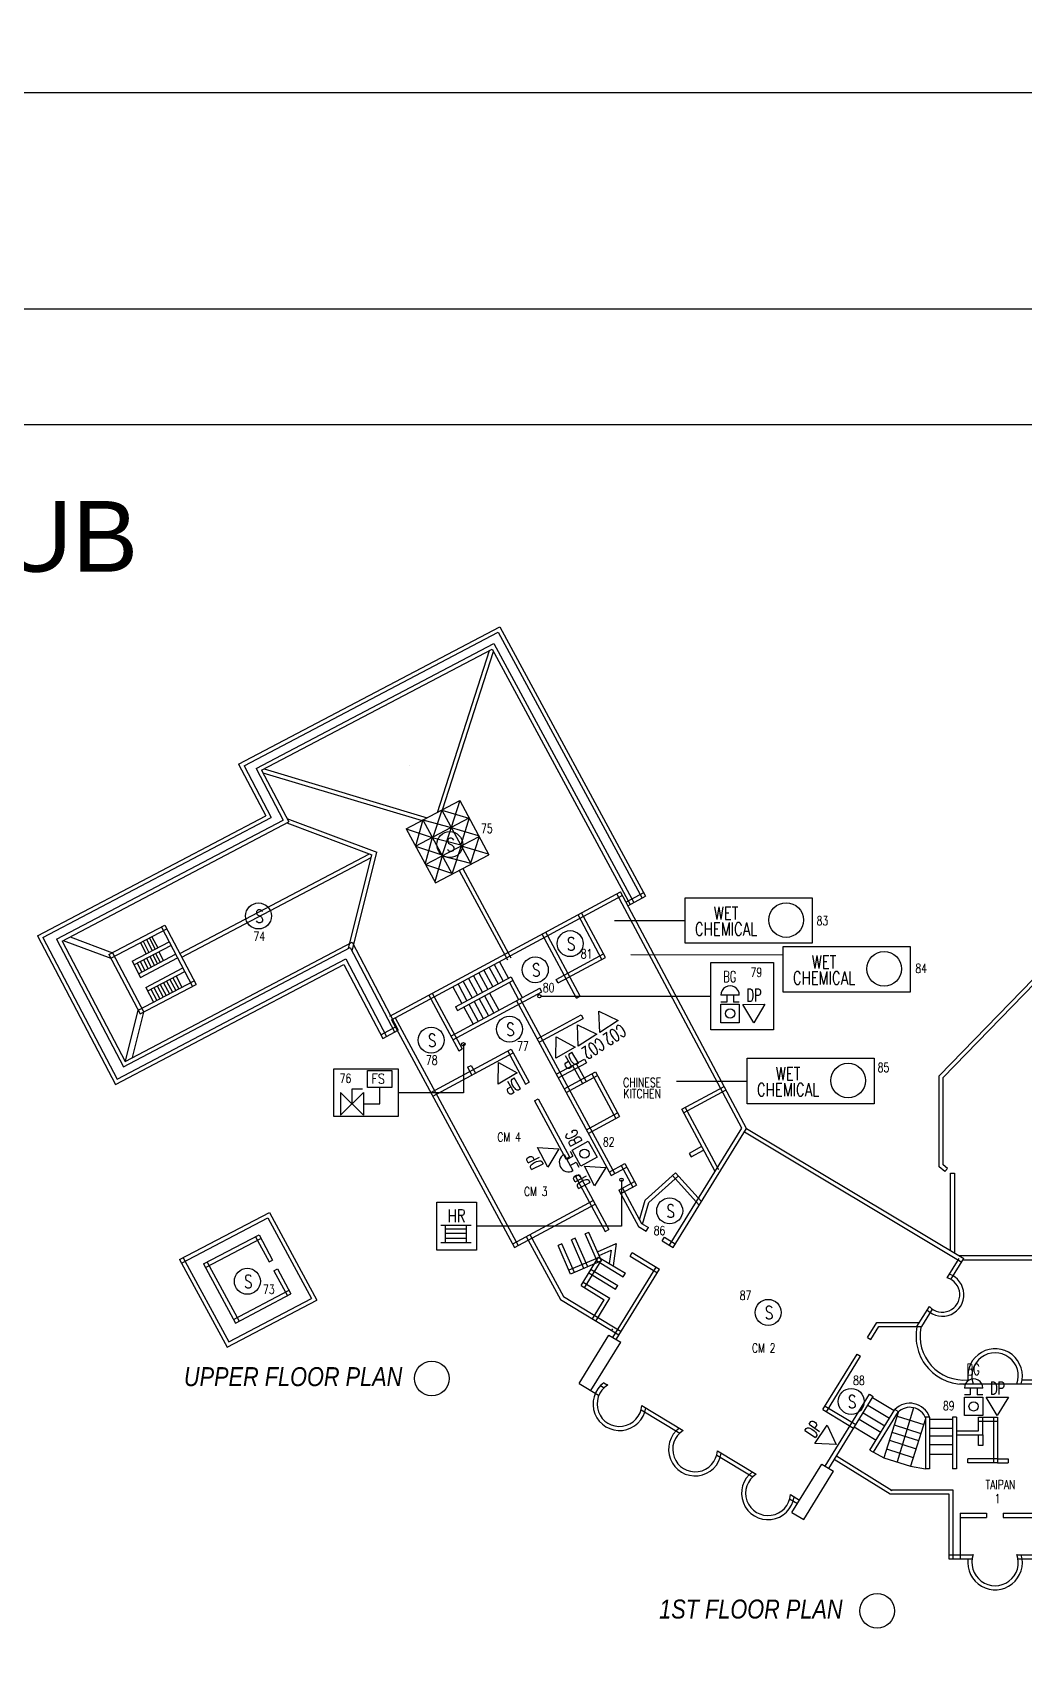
# Model space of a CAD drawing. Extents: x -2888 to 8486, y -2377 to 1555.
# Drawn here: x 7134.9 to 7306.4, y -17.3 to 263.6 of the extents above; entities that cross this region are included whole.
import ezdxf
from ezdxf.enums import TextEntityAlignment as Align

# ---------------------------------------------------------------- set-up
doc = ezdxf.new("R2010")
doc.units = 0
doc.layers.get('0').update_dxf_attribs({"linetype": 'CONTINUOUS'})
doc.layers.get('DEFPOINTS').update_dxf_attribs({"linetype": 'CONTINUOUS'})
for name, color, linetype in [('BUILD', 8, 'CONTINUOUS'), ('FAPOINT', 1, 'CONTINUOUS'), ('FF_GRID_LINE', 8, 'CONTINUOUS'), ('MIMIC_SIZE', 7, 'CONTINUOUS'), ('TEXT', 8, 'CONTINUOUS'), ('TXT4', 8, 'CONTINUOUS')]:
    doc.layers.add(name, color=color, linetype=linetype)
doc.styles.add('ARIAL', font='arial.ttf')
doc.styles.add('ARIAL_NARROW_ITALIC', font='ARIALNI.TTF')
doc.styles.add('BADAI', font='romans.shx', dxfattribs={"width": 0.65})
doc.styles.add('PLOT02__REVB$0$NARROW', font='SIMPLEX', dxfattribs={"width": 0.75})
doc.styles.add('ROMANS', font='ROMANS.SHX', dxfattribs={"width": 0.8})
doc.styles.get("Standard").update_dxf_attribs({"font": 'arial.ttf'})
doc.dimstyles.get("Standard").update_dxf_attribs({"dimtxt": 0.18, "dimasz": 0.18, "dimexe": 0.18, "dimexo": 0.0625, "dimgap": 0.09, "dimtad": 0, "dimtih": 1, "dimtoh": 1, "dimzin": 0, "dimcen": 0.09, "dimazin": 3, "dimtfac": 1, "dimtofl": 0, "dimtmove": 0, "dimatfit": 3})

# ---------------------------------------------------------------- blocks, each defined once
blk = doc.blocks.new('D-433-1_MIMIC_SIZE_900_X_1')
at = {"layer": 'MIMIC_SIZE'}
for points in [[(3.62, 53.07), (868.62, 53.07), (868.62, 478.07), (3.62, 478.07)], [(23.62, 73.07), (848.62, 73.07), (848.62, 458.07), (23.62, 458.07)]]:
    blk.add_lwpolyline(points, close=True, dxfattribs=at)
blk = doc.blocks.new('*D64')
at = {"layer": 'DEFPOINTS', "color": 0}
for p in [(7487.73, 253.12), (6622.73, 215.68), (7487.73, 215.68)]:
    blk.add_point(p, dxfattribs=at)
at = {"layer": 'MIMIC_SIZE', "color": 0}
for p, q in [((6622.73, 215.75), (6622.73, 253.3)), ((6622.91, 253.12), (6998.11, 253.12)), ((7487.55, 253.12), (7112.36, 253.12)), ((7487.73, 215.75), (7487.73, 253.3))]:
    blk.add_line(p, q, dxfattribs=at)
for points in [[(6622.91, 253.15), (6622.91, 253.09), (6622.73, 253.12)], [(7487.55, 253.09), (7487.55, 253.15), (7487.73, 253.12)]]:
    blk.add_solid(points, dxfattribs=at)
blk.add_text('865.0000', height=20, dxfattribs=at).set_placement((6997.07, 243.29))

msp = doc.modelspace()

# ---------------------------------------------------------------- linework, layer by layer
at = {"color": 1}
for p, q in [((7255.027, 95.826), (7254.032, 95.827)), ((7257.215, 97.017), (7254.034, 97.02)), ((7255.028, 97.019), (7255.027, 95.826)), ((7256.221, 97.018), (7256.22, 95.825)), ((7257.214, 95.824), (7256.22, 95.825)), ((7232.891, 94.254), (7236.228, 92.646)), ((7233.043, 90.541), (7232.891, 94.254)), ((7254.029, 92.248), (7254.032, 95.429)), ((7254.032, 95.429), (7257.214, 95.426)), ((7257.214, 95.426), (7257.21, 92.245)), ((7257.826, 95.424), (7261.644, 95.435)), ((7259.731, 92.248), (7257.826, 95.424)), ((7261.644, 95.435), (7259.731, 92.248)), ((7229.193, 91.887), (7232.53, 90.279)), ((7229.345, 88.173), (7229.193, 91.887)), ((7232.53, 90.279), (7229.345, 88.173)), ((7236.228, 92.646), (7233.043, 90.541)), ((7225.479, 86.082), (7225.536, 89.798)), ((7228.777, 88.006), (7225.479, 86.082)), ((7225.536, 89.798), (7228.777, 88.006)), ((7215.477, 81.634), (7215.534, 85.35)), ((7215.534, 85.35), (7218.775, 83.558)), ((7218.775, 83.558), (7215.477, 81.634)), ((7188.191, 76.263), (7192.178, 80.183)), ((7192.178, 76.263), (7188.191, 80.163)), ((7188.191, 80.163), (7188.191, 76.263)), ((7190.179, 80.78), (7191.978, 80.78)), ((7190.179, 78.218), (7190.179, 80.78)), ((7192.178, 80.183), (7192.178, 76.263)), ((7194.968, 78.226), (7194.968, 81.043)), ((7192.178, 78.226), (7194.968, 78.226)), ((7224.059, 67.278), (7222.291, 70.662)), ((7222.291, 70.662), (7226, 70.433)), ((7226, 70.433), (7224.059, 67.278)), ((7228.261, 70.2), (7231.04, 71.749)), ((7226.871, 69.425), (7228.421, 66.646)), ((7227.356, 68.557), (7228.398, 69.138)), ((7227.914, 70.006), (7228.398, 69.138)), ((7227.936, 67.515), (7228.979, 68.096)), ((7229.81, 67.421), (7228.261, 70.2)), ((7228.979, 68.096), (7229.463, 67.227)), ((7232.589, 68.97), (7229.81, 67.421)), ((7232.175, 64.041), (7230.407, 67.425)), ((7230.407, 67.425), (7234.116, 67.196)), ((7234.116, 67.196), (7232.175, 64.041)), ((7299.352, 29.029), (7296.171, 29.033)), ((7297.165, 29.032), (7297.164, 27.839)), ((7298.358, 29.03), (7298.357, 27.837)), ((7296.166, 24.26), (7296.169, 27.442)), ((7297.164, 27.839), (7296.169, 27.84)), ((7296.169, 27.442), (7299.351, 27.439)), ((7299.351, 27.836), (7298.357, 27.837)), ((7299.351, 27.439), (7299.347, 24.257)), ((7299.963, 27.437), (7303.781, 27.447)), ((7301.869, 24.26), (7299.963, 27.437)), ((7303.781, 27.447), (7301.869, 24.26)), ((7270.279, 19.459), (7272.417, 22.622)), ((7272.417, 22.622), (7273.977, 19.249)), ((7273.977, 19.249), (7270.279, 19.459))]:
    msp.add_line(p, q, dxfattribs=at)
for points in [[(7252.274, 102.649), (7263.101, 102.649), (7263.101, 91.008), (7252.274, 91.008)], [(7187.032, 84.275), (7198.147, 84.275), (7198.147, 75.991), (7187.032, 75.991)], [(7192.84, 81.043), (7192.84, 83.989), (7197.095, 83.989), (7197.095, 81.043)], [(7204.848, 61.193), (7211.706, 61.193), (7211.706, 52.909), (7204.848, 52.909)]]:
    msp.add_lwpolyline(points, close=True, dxfattribs=at)
at = {"color": 1, "linetype": 'BYBLOCK'}
for centre, radius in [((7207.102, 123.067), 2.25), ((7173.991, 110.711), 2.25), ((7265.321, 110.015), 3), ((7227.945, 105.926), 2.25), ((7282.272, 101.565), 3), ((7221.898, 101.404), 2.25), ((7222.612, 96.828), 0.299), ((7217.438, 91.125), 2.25), ((7203.875, 89.232), 2.25), ((7209.447, 88.509), 0.299), ((7276.051, 82.23), 3), ((7236.83, 65.076), 0.299), ((7245.159, 59.693), 2.25), ((7172.062, 47.5), 2.25), ((7262.203, 42.121), 2.25), ((7203.983, 30.689), 3), ((7276.577, 26.717), 2.25), ((7281.072, -9.524), 3)]:
    msp.add_circle(centre, radius, dxfattribs=at)
at = {"color": 1}
for centre in [(7255.621, 93.837), (7230.425, 69.585), (7297.758, 25.85)]:
    msp.add_circle(centre, 0.795, dxfattribs=at)
for centre, start, end in [((7255.625, 97.018), 359.93967, 179.93967), ((7227.646, 68.036), 119.13833, 299.13833), ((7297.762, 29.031), 359.93967, 179.93967)]:
    msp.add_arc(centre, 1.591, start, end, dxfattribs=at)
at = {"layer": 'FAPOINT', "color": 1, "linetype": 'BYBLOCK'}
for p, q in [((7205.564, 57.186), (7210.822, 57.186)), ((7206.346, 54.215), (7206.346, 57.186)), ((7206.346, 56.576), (7209.972, 56.576)), ((7209.972, 54.215), (7209.972, 57.186)), ((7205.564, 54.215), (7210.822, 54.215)), ((7206.346, 55.81), (7209.972, 55.81)), ((7206.346, 54.982), (7209.972, 54.982))]:
    msp.add_line(p, q, dxfattribs=at)
at = {"layer": 'FF_GRID_LINE', "color": 1}
for p, q in [((7257.21, 92.245), (7254.029, 92.248)), ((7231.04, 71.749), (7232.589, 68.97)), ((7299.347, 24.257), (7296.166, 24.26))]:
    msp.add_line(p, q, dxfattribs=at)
at = {"layer": 'MIMIC_SIZE', "color": 0}
for p, q in [((7170.552, 136.992), (7215.779, 160.771)), ((7215.779, 160.771), (7241.004, 114.132)), ((7171.508, 136.695), (7215.489, 159.819)), ((7173.581, 136.24), (7214.703, 157.861)), ((7214.703, 157.861), (7238.954, 113.024)), ((7215.489, 159.819), (7240.382, 113.795)), ((7174.536, 135.942), (7214.414, 156.909)), ((7204.955, 128.637), (7213.966, 156.674)), ((7205.85, 129.108), (7214.647, 156.478)), ((7214.414, 156.909), (7238.332, 112.687)), ((7170.552, 136.992), (7175.246, 128.063)), ((7171.508, 136.695), (7176.202, 127.766)), ((7173.581, 136.24), (7178.275, 127.311)), ((7174.536, 135.942), (7179.231, 127.014)), ((7174.767, 135.504), (7202.294, 127.238)), ((7174.984, 136.178), (7203.188, 127.708)), ((7200.195, 136.752), (7200.195, 136.752)), ((7199.567, 125.805), (7208.819, 130.669)), ((7208.819, 130.669), (7207.362, 126.048)), ((7208.819, 130.669), (7213.885, 121.302)), ((7135.714, 107.278), (7175.246, 128.063)), ((7136.669, 106.981), (7176.202, 127.766)), ((7139.033, 106.678), (7178.275, 127.311)), ((7139.988, 106.381), (7179.231, 127.014)), ((7178.915, 126.848), (7193.619, 121.312)), ((7178.922, 127.602), (7194.457, 121.753)), ((7201.19, 122.803), (7210.442, 127.668)), ((7202.453, 127.322), (7201.19, 122.803)), ((7202.453, 127.322), (7207.519, 117.955)), ((7202.453, 127.322), (7207.362, 126.048)), ((7205.739, 129.049), (7204.173, 124.289)), ((7205.739, 129.049), (7210.805, 119.683)), ((7205.739, 129.049), (7210.399, 127.645)), ((7210.442, 127.668), (7208.985, 123.047)), ((7199.567, 125.805), (7204.633, 116.438)), ((7199.567, 125.805), (7204.076, 124.321)), ((7204.076, 124.321), (7202.814, 119.802)), ((7202.914, 119.616), (7212.166, 124.48)), ((7204.076, 124.321), (7208.985, 123.047)), ((7207.362, 126.048), (7205.796, 121.288)), ((7207.362, 126.048), (7212.023, 124.644)), ((7212.166, 124.48), (7210.709, 119.86)), ((7160.382, 104.218), (7193.197, 121.471)), ((7160.711, 103.591), (7193.5, 120.831)), ((7189.597, 105.064), (7193.619, 121.312)), ((7190.222, 104.642), (7194.457, 121.753)), ((7201.19, 122.803), (7205.7, 121.32)), ((7205.8, 121.133), (7204.537, 116.615)), ((7204.633, 116.438), (7213.885, 121.302)), ((7205.8, 121.133), (7210.709, 119.86)), ((7209.086, 122.861), (7207.52, 118.101)), ((7209.086, 122.861), (7213.747, 121.457)), ((7202.914, 119.616), (7207.424, 118.132)), ((7208.711, 118.582), (7217.073, 103.123)), ((7209.338, 118.912), (7217.695, 103.46)), ((7196.696, 93.353), (7236.621, 114.883)), ((7197.032, 92.73), (7236.954, 114.259)), ((7257.665, 73.993), (7235.998, 114.547)), ((7258.482, 73.968), (7236.621, 114.883)), ((7237.581, 113.086), (7240.668, 114.755)), ((7237.915, 112.461), (7241.004, 114.132)), ((7233.426, 103.212), (7229.299, 110.935)), ((7234.049, 103.548), (7229.922, 111.271)), ((7135.714, 107.278), (7149.25, 81.532)), ((7136.669, 106.981), (7149.547, 82.488)), ((7141.388, 107.117), (7148.736, 104.351)), ((7148.11, 104.022), (7157.805, 109.119)), ((7148.439, 103.395), (7158.134, 108.492)), ((7155.11, 106.903), (7156.115, 104.991)), ((7155.54, 107.128), (7156.544, 105.217)), ((7157.178, 108.79), (7162.571, 98.533)), ((7157.805, 109.119), (7163.197, 98.862)), ((7229.033, 96.487), (7223.1, 107.592)), ((7229.656, 96.823), (7223.723, 107.928)), ((7139.033, 106.678), (7150.637, 84.606)), ((7139.988, 106.381), (7150.934, 85.562)), ((7140.205, 106.495), (7148.439, 103.395)), ((7148.11, 104.022), (7153.502, 93.765)), ((7148.736, 104.351), (7154.129, 94.094)), ((7150.637, 84.606), (7189.88, 105.239)), ((7150.934, 85.562), (7190.177, 106.195)), ((7152.107, 102.884), (7158.513, 106.252)), ((7152.437, 102.258), (7158.842, 105.625)), ((7153.243, 100.724), (7159.649, 104.091)), ((7153.574, 106.095), (7154.578, 104.183)), ((7154.026, 106.332), (7155.031, 104.421)), ((7154.589, 106.628), (7155.594, 104.717)), ((7155.712, 103.98), (7156.518, 102.446)), ((7156.185, 104.229), (7156.992, 102.694)), ((7156.731, 104.516), (7157.538, 102.981)), ((7189.88, 105.239), (7197.555, 90.64)), ((7190.177, 106.195), (7198.178, 90.976)), ((7225.513, 99.749), (7233.715, 104.172)), ((7149.25, 81.532), (7188.783, 102.317)), ((7149.547, 82.488), (7189.08, 103.273)), ((7152.107, 102.884), (7153.573, 100.097)), ((7152.983, 102.545), (7153.789, 101.011)), ((7153.529, 102.832), (7154.335, 101.298)), ((7153.573, 100.097), (7159.978, 103.465)), ((7154.074, 103.119), (7154.881, 101.585)), ((7154.484, 98.365), (7160.889, 101.732)), ((7154.62, 103.406), (7155.427, 101.872)), ((7154.813, 97.738), (7161.218, 101.106)), ((7155.166, 103.693), (7155.973, 102.159)), ((7188.783, 102.317), (7195.504, 89.534)), ((7189.08, 103.273), (7196.127, 89.87)), ((7213.003, 101.34), (7214.561, 98.46)), ((7213.898, 101.826), (7215.455, 98.946)), ((7214.794, 102.309), (7216.351, 99.429)), ((7215.69, 102.792), (7217.247, 99.912)), ((7225.847, 99.124), (7234.049, 103.548)), ((7153.173, 94.391), (7162.868, 99.489)), ((7153.502, 93.765), (7163.197, 98.862)), ((7154.484, 98.365), (7155.837, 95.792)), ((7155.905, 98.312), (7156.928, 96.366)), ((7156.451, 98.599), (7157.474, 96.653)), ((7156.997, 98.886), (7158.02, 96.94)), ((7157.543, 99.173), (7158.566, 97.227)), ((7158.089, 99.46), (7159.112, 97.514)), ((7158.635, 99.747), (7159.658, 97.801)), ((7159.181, 100.034), (7160.204, 98.088)), ((7159.726, 100.321), (7160.75, 98.375)), ((7207.627, 98.444), (7209.184, 95.564)), ((7208.108, 94.983), (7217.705, 100.159)), ((7208.445, 94.361), (7218.042, 99.536)), ((7208.523, 98.927), (7210.08, 96.047)), ((7209.422, 99.404), (7210.979, 96.524)), ((7210.315, 99.893), (7211.872, 97.013)), ((7211.213, 100.372), (7212.77, 97.492)), ((7212.106, 100.859), (7213.664, 97.979)), ((7217.419, 99.2), (7219.017, 96.245)), ((7217.705, 100.159), (7218.042, 99.536)), ((7218.042, 99.536), (7219.64, 96.581)), ((7225.847, 99.124), (7225.513, 99.749)), ((7291.808, 83.069), (7308.106, 99.842)), ((7292.516, 82.782), (7308.405, 99.135)), ((7155.359, 98.025), (7156.382, 96.079)), ((7203.451, 96.996), (7208.649, 87.383)), ((7204.074, 97.332), (7209.272, 87.719)), ((7207.279, 89.916), (7222.697, 98.23)), ((7207.616, 89.293), (7223.031, 97.606)), ((7211.308, 95.91), (7212.906, 92.955)), ((7212.204, 96.393), (7213.802, 93.438)), ((7213.1, 96.876), (7214.698, 93.921)), ((7213.998, 97.356), (7215.596, 94.4)), ((7218.655, 96.05), (7235.022, 65.78)), ((7219.278, 96.386), (7235.645, 66.116)), ((7223.031, 97.606), (7222.697, 98.23)), ((7229.033, 96.487), (7229.656, 96.823)), ((7150.996, 85.594), (7153.173, 94.391)), ((7152.179, 86.217), (7154.129, 94.094)), ((7197.032, 92.73), (7218.323, 53.354)), ((7197.655, 93.067), (7218.946, 53.69)), ((7208.108, 94.983), (7208.445, 94.361)), ((7209.521, 94.935), (7211.119, 91.98)), ((7210.412, 95.427), (7212.01, 92.472)), ((7222.209, 89.477), (7229.865, 93.606)), ((7222.546, 88.854), (7230.202, 92.983)), ((7229.865, 93.606), (7230.202, 92.983)), ((7195.175, 90.16), (7197.849, 91.602)), ((7195.504, 89.534), (7198.178, 90.976)), ((7203.827, 80.164), (7217.752, 87.674)), ((7208.649, 87.383), (7209.272, 87.719)), ((7217.129, 87.338), (7220.23, 81.604)), ((7217.752, 87.674), (7220.852, 81.94)), ((7204.163, 79.541), (7218.089, 87.051)), ((7210.193, 84.528), (7210.816, 84.864)), ((7210.193, 84.528), (7210.919, 83.184)), ((7210.816, 84.864), (7211.542, 83.52)), ((7225.536, 83.324), (7230.405, 85.949)), ((7225.873, 82.701), (7230.742, 85.327)), ((7228.369, 84.851), (7230.065, 81.714)), ((7228.992, 85.187), (7230.688, 82.049)), ((7230.405, 85.949), (7230.742, 85.327)), ((7220.23, 81.604), (7220.852, 81.94)), ((7226.896, 80.809), (7232.313, 83.73)), ((7227.233, 80.186), (7232.65, 83.107)), ((7231.69, 83.394), (7235.867, 75.669)), ((7232.313, 83.73), (7236.49, 76.005)), ((7291.808, 67.328), (7291.808, 83.069)), ((7292.516, 67.652), (7292.516, 82.782)), ((7221.79, 78.717), (7222.413, 79.054)), ((7221.79, 78.717), (7227.201, 68.711)), ((7222.413, 79.054), (7227.823, 69.048)), ((7247.238, 77.292), (7254.603, 81.227)), ((7247.571, 76.667), (7254.937, 80.603)), ((7230.736, 73.707), (7236.153, 76.628)), ((7231.073, 73.084), (7236.49, 76.005)), ((7253.018, 66.474), (7247.238, 77.292)), ((7253.642, 66.808), (7247.862, 77.625)), ((7245.147, 53.741), (7257.665, 73.993)), ((7245.753, 53.375), (7258.482, 73.968)), ((7258.118, 73.361), (7295.701, 50.828)), ((7258.482, 73.968), (7296.073, 51.43)), ((7250.686, 70.838), (7248.515, 69.638)), ((7227.201, 68.711), (7227.823, 69.048)), ((7234.686, 66.402), (7237.382, 67.857)), ((7236.759, 67.521), (7238.78, 63.784)), ((7237.382, 67.857), (7239.403, 64.12)), ((7248.515, 69.638), (7248.857, 69.019)), ((7248.857, 69.019), (7251.036, 70.183)), ((7293.258, 67.013), (7292.516, 67.652)), ((7228.873, 65.617), (7229.496, 65.954)), ((7228.873, 65.617), (7234.002, 56.132)), ((7229.496, 65.954), (7234.625, 56.468)), ((7235.022, 65.78), (7237.719, 67.234)), ((7236.37, 63.288), (7239.066, 64.742)), ((7240.911, 61.519), (7246.184, 66.289)), ((7241.535, 61.13), (7246.659, 65.764)), ((7245.659, 65.814), (7250.283, 60.703)), ((7246.184, 66.289), (7250.67, 61.33)), ((7292.796, 66.477), (7291.808, 67.328)), ((7293.258, 67.013), (7292.796, 66.477)), ((7293.751, 52.822), (7293.751, 66.238)), ((7293.751, 66.238), (7294.459, 66.238)), ((7294.459, 66.238), (7294.459, 52.398)), ((7236.37, 63.288), (7239.78, 56.982)), ((7236.706, 62.666), (7239.403, 64.12)), ((7236.993, 63.624), (7240.31, 57.488)), ((7160.344, 51.254), (7175.904, 59.435)), ((7175.904, 59.435), (7184.11, 44.258)), ((7217.987, 53.977), (7231.912, 61.486)), ((7218.323, 53.354), (7232.249, 60.863)), ((7239.944, 58.165), (7240.911, 61.519)), ((7240.46, 57.398), (7241.535, 61.13)), ((7160.681, 50.631), (7175.614, 58.483)), ((7175.614, 58.483), (7183.147, 44.551)), ((7234.002, 56.132), (7234.625, 56.468)), ((7239.78, 56.982), (7241.102, 56.183)), ((7240.31, 57.488), (7241.474, 56.785)), ((7241.102, 56.183), (7241.474, 56.785)), ((7164.485, 50.502), (7174.081, 55.547)), ((7164.821, 49.879), (7174.418, 54.924)), ((7173.454, 55.218), (7175.817, 50.848)), ((7174.081, 55.547), (7176.444, 51.177)), ((7220.342, 55.247), (7226.239, 44.34)), ((7220.965, 55.582), (7226.77, 44.847)), ((7226.504, 53.986), (7225.853, 53.71)), ((7228.017, 48.753), (7225.853, 53.71)), ((7228.668, 49.03), (7226.504, 53.986)), ((7228.809, 54.964), (7228.157, 54.687)), ((7230.322, 49.731), (7228.157, 54.687)), ((7230.973, 50.008), (7228.809, 54.964)), ((7231.185, 55.972), (7230.533, 55.695)), ((7232.697, 50.739), (7230.533, 55.695)), ((7233.349, 51.016), (7231.185, 55.972)), ((7232.655, 52.605), (7235.926, 54.047)), ((7235.926, 54.047), (7235.372, 50.165)), ((7243.87, 54.513), (7244.242, 55.115)), ((7243.87, 54.513), (7245.753, 53.375)), ((7244.242, 55.115), (7246.126, 53.977)), ((7160.344, 51.254), (7168.55, 36.077)), ((7160.971, 51.583), (7168.84, 37.029)), ((7165.111, 50.831), (7170.642, 40.603)), ((7175.817, 50.848), (7176.444, 51.177)), ((7233.066, 51.664), (7227.733, 49.402)), ((7233.349, 51.016), (7228.017, 48.753)), ((7229.82, 46.751), (7232.866, 51.678)), ((7230.426, 46.385), (7233.472, 51.312)), ((7232.494, 51.076), (7237.123, 48.281)), ((7232.866, 51.678), (7237.495, 48.883)), ((7232.94, 51.958), (7235.045, 52.885)), ((7235.045, 52.885), (7234.713, 50.563)), ((7238.296, 51.857), (7238.668, 52.459)), ((7238.296, 51.857), (7243.043, 48.991)), ((7238.668, 52.459), (7243.415, 49.593)), ((7293.188, 48.108), (7295.257, 51.456)), ((7293.847, 47.829), (7296.073, 51.43)), ((7336.227, 51.884), (7295.315, 51.884)), ((7335.625, 51.176), (7295.917, 51.176)), ((7164.485, 50.502), (7170.015, 40.273)), ((7176.634, 49.337), (7177.261, 49.666)), ((7176.634, 49.337), (7178.985, 44.989)), ((7177.261, 49.666), (7179.611, 45.319)), ((7231.177, 48.946), (7235.807, 46.151)), ((7231.549, 49.548), (7236.179, 46.753)), ((7235.296, 37.803), (7242.81, 49.959)), ((7235.902, 37.437), (7243.415, 49.593)), ((7237.123, 48.281), (7237.495, 48.883)), ((7169.679, 40.896), (7179.275, 45.941)), ((7170.015, 40.273), (7179.611, 45.319)), ((7229.82, 46.751), (7233.844, 44.322)), ((7230.192, 47.353), (7234.822, 44.558)), ((7235.807, 46.151), (7236.179, 46.753)), ((7168.55, 36.077), (7184.11, 44.258)), ((7168.84, 37.029), (7183.147, 44.551)), ((7226.239, 44.34), (7236.383, 38.216)), ((7226.77, 44.847), (7236.756, 38.818)), ((7231.786, 40.992), (7233.844, 44.322)), ((7232.392, 40.626), (7234.822, 44.558)), ((7287.962, 39.653), (7290.113, 43.133)), ((7288.794, 39.653), (7290.657, 42.668)), ((7279.392, 37.78), (7280.987, 40.361)), ((7279.999, 37.416), (7281.381, 39.653)), ((7280.987, 40.361), (7288.399, 40.361)), ((7281.381, 39.653), (7288.794, 39.653)), ((7229.477, 29.845), (7234.641, 38.199)), ((7231.519, 28.612), (7236.682, 36.966)), ((7234.641, 38.199), (7236.682, 36.966)), ((7235.122, 38.977), (7235.31, 39.281)), ((7279.392, 37.78), (7279.999, 37.416)), ((7271.676, 25.298), (7277.603, 34.887)), ((7272.283, 24.934), (7278.21, 34.523)), ((7277.603, 34.887), (7278.21, 34.523)), ((7229.477, 29.845), (7232.853, 27.807)), ((7233.197, 29.472), (7233.825, 29.096)), ((7233.76, 29.96), (7234.43, 29.558)), ((7295.343, 29.736), (7337.104, 29.736)), ((7306.169, 30.444), (7337.104, 30.444)), ((7240.338, 26.016), (7247.515, 21.713)), ((7271.676, 25.298), (7276.991, 22.111)), ((7272.049, 25.9), (7277.363, 22.714)), ((7272.074, 15.502), (7279.765, 27.945)), ((7272.681, 15.138), (7280.372, 27.581)), ((7279.432, 26.061), (7283.208, 23.797)), ((7279.765, 27.945), (7280.372, 27.581)), ((7279.794, 18.273), (7284.148, 25.317)), ((7280.264, 27.406), (7284.04, 25.142)), ((7284.148, 25.317), (7284.755, 24.953)), ((7287.353, 25.633), (7284.535, 16.25)), ((7240.215, 25.264), (7246.91, 21.25)), ((7277.941, 23.648), (7281.717, 21.384)), ((7278.627, 24.758), (7282.403, 22.494)), ((7280.421, 17.941), (7284.755, 24.953)), ((7284.755, 24.953), (7282.229, 16.98)), ((7284.027, 22.655), (7288.639, 21.194)), ((7284.514, 24.193), (7289.126, 22.732)), ((7289.427, 23.68), (7286.841, 15.519)), ((7289.427, 24.01), (7289.427, 15.054)), ((7290.135, 24.01), (7289.427, 24.01)), ((7290.135, 24.01), (7290.135, 15.054)), ((7290.135, 23.668), (7294.083, 23.668)), ((7294.083, 24.01), (7294.083, 15.054)), ((7294.791, 24.01), (7294.083, 24.01)), ((7294.791, 24.01), (7294.791, 15.054)), ((7298.64, 21.648), (7298.64, 24.01)), ((7298.64, 24.01), (7301.923, 24.01)), ((7298.64, 23.302), (7301.923, 23.302)), ((7299.348, 20.94), (7299.348, 24.01)), ((7301.215, 24.01), (7301.215, 16.103)), ((7301.923, 24.01), (7301.923, 16.103)), ((7277.103, 22.292), (7280.879, 20.028)), ((7283.187, 20.003), (7287.799, 18.542)), ((7283.637, 21.424), (7288.249, 19.963)), ((7290.135, 22.103), (7294.083, 22.103)), ((7290.135, 20.756), (7294.083, 20.756)), ((7294.791, 21.648), (7298.64, 21.648)), ((7294.791, 20.94), (7299.348, 20.94)), ((7298.64, 19.096), (7298.64, 20.94)), ((7299.348, 20.94), (7299.348, 19.096)), ((7253.3, 17.419), (7259.536, 13.68)), ((7253.423, 18.171), (7260.141, 14.143)), ((7274.03, 17.319), (7283.688, 11.332)), ((7279.794, 18.273), (7282.229, 16.98)), ((7282.229, 16.98), (7286.841, 15.519)), ((7282.707, 18.487), (7287.318, 17.025)), ((7290.135, 19.269), (7294.083, 19.269)), ((7290.135, 17.593), (7294.083, 17.593)), ((7299.348, 19.096), (7298.64, 19.096)), ((7266.327, 7.503), (7271.49, 15.857)), ((7268.368, 6.27), (7273.532, 14.624)), ((7271.49, 15.857), (7273.532, 14.624)), ((7273.657, 16.718), (7283.315, 10.73)), ((7286.841, 15.519), (7289.427, 15.054)), ((7290.135, 15.054), (7289.427, 15.054)), ((7294.791, 15.054), (7294.083, 15.054)), ((7301.923, 16.811), (7296.782, 16.811)), ((7296.782, 16.103), (7296.782, 16.811)), ((7301.923, 16.103), (7296.782, 16.103)), ((7301.923, 16.811), (7303.766, 16.811)), ((7301.923, 16.103), (7303.766, 16.103)), ((7303.766, 16.811), (7303.766, 16.103)), ((7283.315, 11.438), (7294.167, 11.438)), ((7294.167, 11.438), (7294.167, -0.525)), ((7265.926, 9.849), (7267.277, 9.04)), ((7266.049, 10.601), (7267.649, 9.642)), ((7283.315, 10.73), (7293.46, 10.73)), ((7293.46, 10.73), (7293.46, -0.525)), ((7266.327, 7.503), (7268.368, 6.27)), ((7295.414, 7.364), (7295.414, -0.525)), ((7295.414, 7.364), (7299.987, 7.364)), ((7295.414, 6.656), (7299.987, 6.656)), ((7299.987, 7.364), (7299.987, 6.656)), ((7302.88, 7.364), (7314.088, 7.364)), ((7302.88, 7.364), (7302.88, 6.656)), ((7302.88, 6.656), (7314.088, 6.656)), ((7293.46, 0.183), (7297.684, 0.183)), ((7305.278, 0.183), (7311.595, 0.183)), ((7293.46, -0.525), (7297.505, -0.525)), ((7305.457, -0.525), (7311.417, -0.525))]:
    msp.add_line(p, q, dxfattribs=at)
at = {"layer": 'MIMIC_SIZE', "color": 1}
for p, q in [((7235.598, 109.939), (7247.845, 109.939)), ((7238.433, 104.049), (7264.796, 103.977)), ((7222.911, 96.828), (7252.274, 96.828)), ((7209.447, 88.509), (7209.447, 80.133)), ((7246.328, 82.154), (7258.576, 82.154)), ((7209.447, 80.133), (7198.147, 80.133)), ((7236.83, 65.076), (7236.83, 57.051)), ((7236.83, 57.051), (7211.706, 57.051))]:
    msp.add_line(p, q, dxfattribs=at)
at = {"layer": 'MIMIC_SIZE', "color": 0}
for points in [[(7247.845, 113.878), (7269.827, 113.878), (7269.827, 105.999), (7247.845, 105.999)], [(7264.796, 105.429), (7286.777, 105.429), (7286.777, 97.549), (7264.796, 97.549)], [(7258.576, 86.094), (7280.557, 86.094), (7280.557, 78.214), (7258.576, 78.214)]]:
    msp.add_lwpolyline(points, close=True, dxfattribs=at)
for centre, radius, start, end in [((7292.342, 45.193), 3.743, 225.73065, 70.82893), ((7292.342, 45.193), 3.036, 222.7382, 73.82138), ((7296.07, 37.982), 8.278, 168.35624, 276.06783), ((7296.07, 37.982), 7.57, 168.35624, 275.48868), ((7301.481, 31.099), 4.733, 343.61122, 187.91903), ((7301.481, 31.099), 4.025, 340.21209, 199.78791), ((7236.47, 26.263), 4.584, 126.24087, 351.87011), ((7236.47, 26.263), 3.876, 121.76108, 356.3499), ((7301.481, 31.099), 4.733, 196.55037, 196.73292), ((7286.734, 22.798), 3.61, 19.62228, 135.7525), ((7286.734, 22.798), 2.902, 19.62228, 135.7525), ((7249.556, 18.417), 4.584, 126.24087, 351.87011), ((7249.556, 18.417), 3.876, 121.76108, 356.3499), ((7262.181, 10.848), 4.584, 126.24087, 351.87011), ((7262.181, 10.848), 3.876, 121.76108, 356.3499), ((7301.481, -1.152), 4.733, 172.08097, 16.38878), ((7301.481, -1.152), 4.025, 160.21209, 19.78791)]:
    msp.add_arc(centre, radius, start, end, dxfattribs=at)

# ---------------------------------------------------------------- block references
at = {"layer": 'MIMIC_SIZE', "color": 1}
msp.add_blockref('D-433-1_MIMIC_SIZE_900_X_1', (6619.11, -262.387), dxfattribs=at)

# ---------------------------------------------------------------- texts
at = {"color": 0, "linetype": 'BYBLOCK', "style": 'PLOT02__REVB$0$NARROW', "width": 0.75}
for s, p in [('75', (7212.511, 125.062)), ('83', (7270.58, 109.105)), ('74', (7173.115, 106.401)), ('81', (7229.769, 103.383)), ('79', (7259.147, 100.188)), ('84', (7287.686, 100.863)), ('80', (7223.204, 97.536)), ('77', (7218.744, 87.406)), ('78', (7202.973, 84.982)), ('85', (7281.159, 83.708)), ('76', (7188.044, 81.831)), ('82', (7233.599, 70.833)), ('86', (7242.391, 55.5)), ('73', (7174.774, 45.338)), ('87', (7257.282, 44.274)), ('88', (7276.908, 29.581)), ('89', (7292.459, 25.175))]:
    msp.add_text(s, height=1.5671, dxfattribs=at).set_placement(p)
at = {"color": 1, "linetype": 'BYBLOCK', "style": 'PLOT02__REVB$0$NARROW', "width": 0.75}
for s, height, p in [('S', 2.255, (7206.544, 121.897)), ('S', 2.255, (7173.432, 109.541)), ('S', 2.255, (7227.386, 104.756)), ('S', 2.255, (7221.339, 100.235)), ('S', 2.255, (7203.317, 88.063)), ('S', 2.255, (7216.88, 89.955)), ('HR', 2.2387, (7206.713, 57.712)), ('S', 2.255, (7244.6, 58.523)), ('S', 2.255, (7171.503, 46.331)), ('S', 2.255, (7261.644, 40.952)), ('S', 2.255, (7276.018, 25.547))]:
    msp.add_text(s, height=height, dxfattribs=at).set_placement(p)
at = {"color": 0, "linetype": 'BYBLOCK', "style": 'PLOT02__REVB$0$NARROW', "width": 0.75}
for s, height, p in [('CHEMICAL', 2.2387, (7254.925, 107.322)), ('WET', 2.2387, (7254.925, 110.085)), ('CHEMICAL', 2.2387, (7271.876, 98.873)), ('WET', 2.2387, (7271.876, 101.636)), ('WET', 2.2387, (7265.656, 82.301)), ('CHINESE', 1.5671, (7240.399, 81.112)), ('CHEMICAL', 2.2387, (7265.656, 79.538)), ('KITCHEN', 1.5671, (7240.399, 79.178)), ('CM 4', 1.5671, (7217.377, 71.665)), ('CM 3', 1.5671, (7221.98, 62.262)), ('CM 2', 1.5671, (7261.434, 35.172)), ('TAIPAN ', 1.5671, (7302.82, 11.535)), ('1', 1.567, (7301.908, 9.103))]:
    msp.add_text(s, height=height, dxfattribs=at).set_placement(p, align=Align.CENTER)
at = {"color": 1, "style": 'ROMANS', "width": 0.85}
msp.add_text('FS', height=1.6959, dxfattribs=at).set_placement((7193.546, 81.709))
at = {"layer": 'BUILD', "color": 0, "linetype": 'BYBLOCK', "style": 'ARIAL_NARROW_ITALIC'}
for s, p in [('UPPER FLOOR PLAN', (7161.086, 29.365)), ('1ST FLOOR PLAN ', (7243.339, -10.847))]:
    msp.add_text(s, height=3.28125, dxfattribs=at).set_placement(p)
at = {"layer": 'TEXT', "color": 1, "style": 'BADAI', "width": 0.65}
for s, height, p in [('BG', 1.9203, (7254.437, 99.261)), ('DP', 2.2157, (7258.459, 95.892)), ('BG', 1.9203, (7296.574, 31.273)), ('DP', 2.2157, (7300.596, 27.905))]:
    msp.add_text(s, height=height, dxfattribs=at).set_placement(p)
for s, rotation, p in [('CO2', 213.30855, (7236.672, 92.112)), ('DP', 210.09803, (7228.465, 87.284)), ('CO2', 213.30855, (7232.974, 89.745)), ('DP', 210.09803, (7218.462, 82.836)), ('BG', 117.43311, (7230.082, 71.679)), ('DP', 117.43311, (7223.352, 67.624)), ('DP', 117.43311, (7231.468, 64.387)), ('DP', 55.78998, (7270.248, 20.245))]:
    msp.add_text(s, height=2.2157, rotation=rotation, dxfattribs=at).set_placement(p)
at = {"layer": 'TXT4', "color": 0, "style": 'ARIAL'}
msp.add_text('ADMIRAL MARINA CLUB', height=12.23454, dxfattribs=at).set_placement((7054.394, 176.406), align=Align.MIDDLE)

# ---------------------------------------------------------------- dimensions: what is measured, and where the dimension line sits
at = {"layer": 'MIMIC_SIZE', "color": 1}
dim = msp.add_linear_dim(base=(7487.734, 253.121), p1=(6622.734, 215.684), p2=(7487.734, 215.684), text='{\\H111.11111x;<>}', dimstyle='STANDARD', dxfattribs=at)
dim.commit()
dim.dimension.update_dxf_attribs({"geometry": '*D64', "text_midpoint": (7055.234, 253.121)})

doc.saveas('drawing.dxf')
